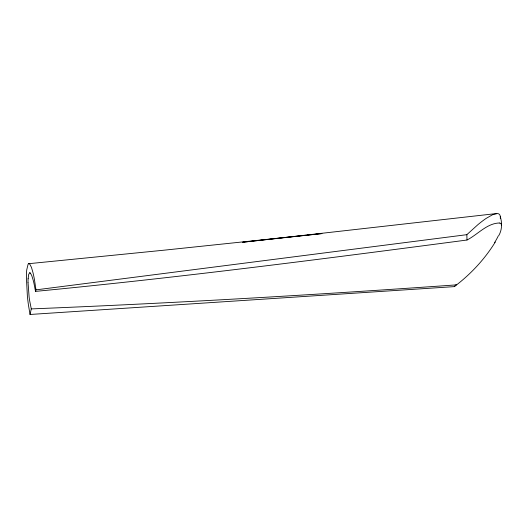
<?xml version="1.0" encoding="UTF-8"?>
<svg xmlns="http://www.w3.org/2000/svg" width="528" height="528" viewBox="0 0 528 528"><rect width="100%" height="100%" fill="white"/><g stroke="black" fill="none" stroke-linecap="round" stroke-linejoin="round"><path stroke-width="0.79" d="M500.293 218.473L500.346 217.516A66.799 13.081 -49.8 0 0 497.482 213.55L492.835 214.579L486.176 218.381A68.772 13.471 -49.8 0 0 477.965 224.611L466.851 234.67L35.977 289.865L35.515 291.383C179.705 277.53 323.393 258.918 466.996 240.022C477.688 234.61 487.238 222.915 499.871 222.994M28.136 278.81L28.624 274.6L29.542 272.864M495.244 242.108C484.592 259.373 470.488 274.454 454.311 286.625L30.037 314.47L31.284 308.906L29.72 301.026A26.44 4.501 83.1 0 1 29.126 297.152L28.05 282.711M498.762 235.613C502.128 229.819 502.227 223.014 500.306 216.658M454.311 286.625L456.291 284.519M496.729 213.53L242.649 242.246L305.626 235.363M307.263 235.184L321.981 233.574L164.868 250.1L28.591 263.71M456.166 284.889C314.662 294.881 173.032 303.23 31.284 308.906M30.334 273.068L31.693 275.385L33.191 280.196A26.453 3.742 82.2 0 1 33.957 283.292L35.515 291.383M501.389 224.763L501.541 225.443M30.037 314.47L28.446 305.052A34.096 4.93 84.5 0 1 27.383 296.182L26.4 277.523A32.842 4.752 84.5 0 1 26.75 269.801L28.116 264.152A32.842 4.752 84.5 0 1 29.667 264L31.469 267.379L33.026 272.791A34.096 4.93 84.5 0 1 34.505 279.959L35.977 289.865M466.851 234.67L466.996 240.022M28.01 282.586A24.697 3.795 83.4 0 1 28.103 278.678M29.542 272.877A24.684 3.656 83.2 0 1 30.334 273.022M499.792 223.08A58.542 12.263 -46.4 0 1 501.488 224.664M498.247 236.016A58.575 12.731 -47.2 0 1 494.67 242.497"/></g></svg>
